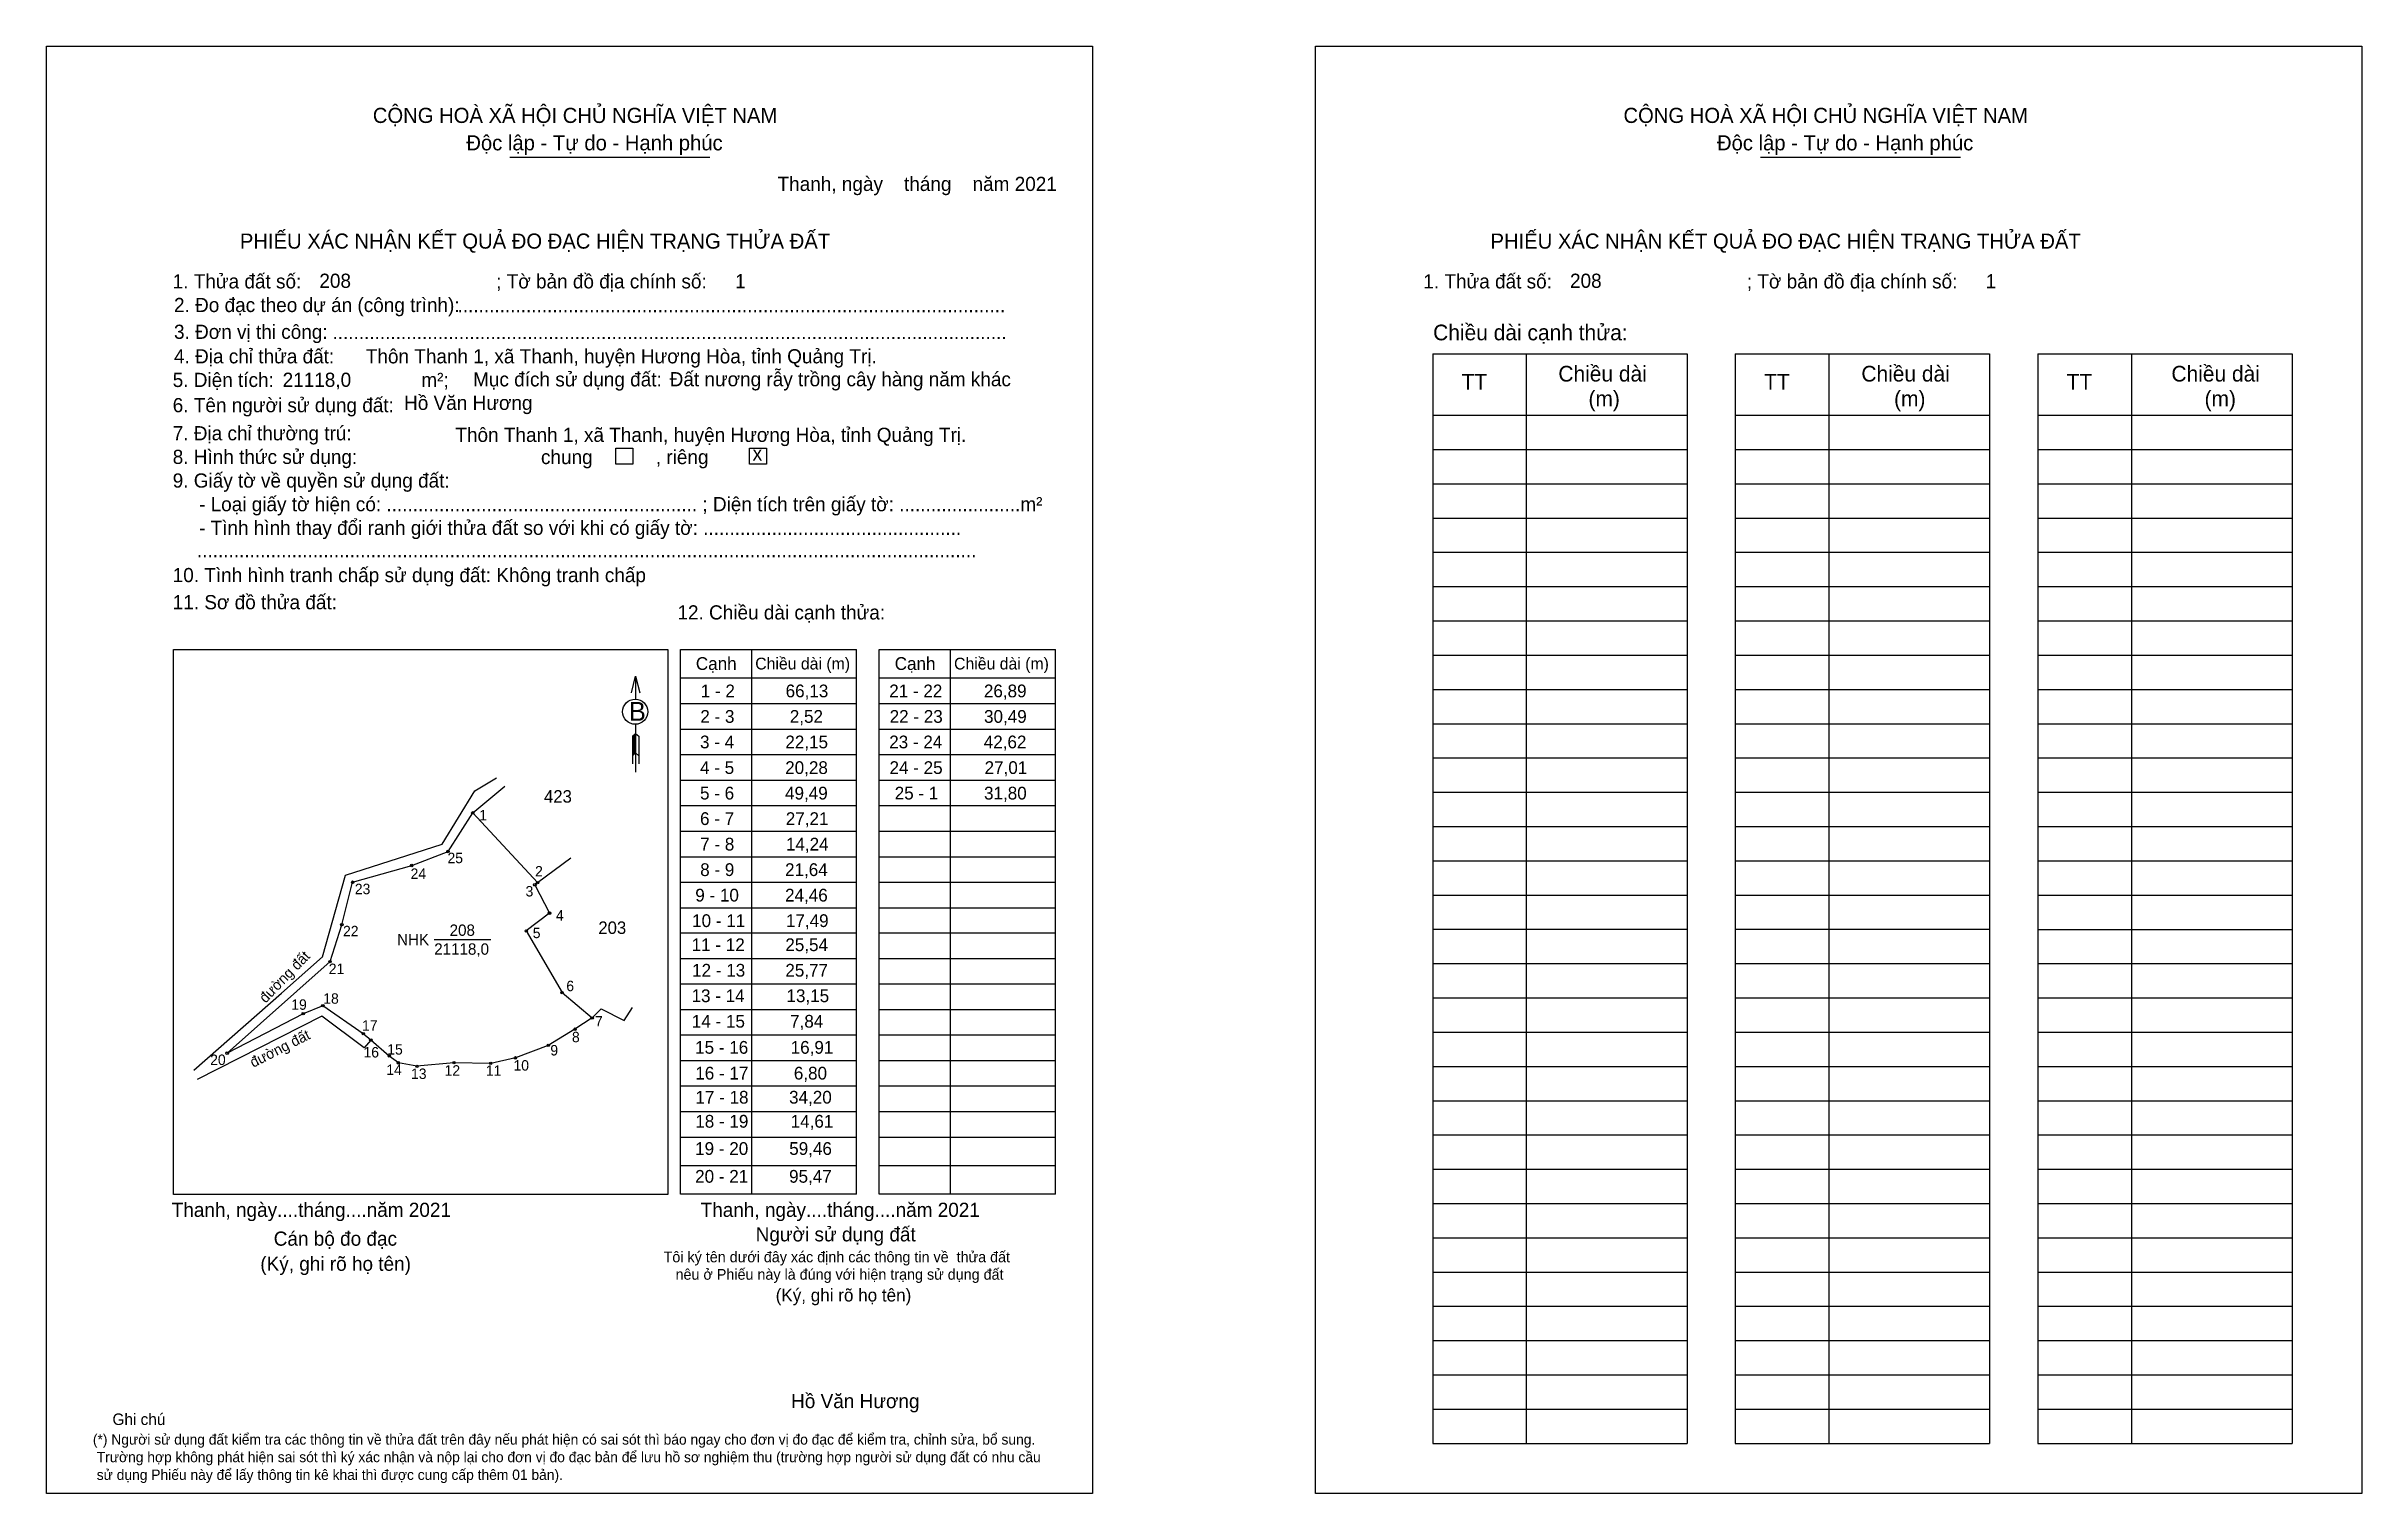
# Model space of a CAD drawing. Extents: x 545144 to 546751, y 1822552 to 1823556.
import ezdxf

# ---------------------------------------------------------------- set-up
doc = ezdxf.new("R2010")
doc.units = 0
for name, color, linetype in [('CanhThua', 7, 'Continuous'), ('kqddKhungInTrang1', 7, 'Continuous'), ('kqddKhungInTrang2', 7, 'Continuous'), ('kqddNoiDung', 7, 'Continuous'), ('kqddTemplate', 7, 'Continuous'), ('Level 1', 7, 'Continuous'), ('MocDinhThua', 7, 'Continuous'), ('NhanDiaChinhThua', 7, 'Continuous'), ('NhanTuCan', 7, 'Continuous'), ('RauThua', 7, 'Continuous'), ('SoHieuDinhThua', 7, 'Continuous')]:
    doc.layers.add(name, color=color, linetype=linetype)

msp = doc.modelspace()

# ---------------------------------------------------------------- linework, layer by layer
at = {"layer": 'CanhThua'}
for p, q in [((545423.2, 1822997.2), (545440.3, 1823024)), ((545440.3, 1823024), (545485.4, 1822975.6)), ((545398, 1822987.5), (545423.2, 1822997.2)), ((545357, 1822975.9), (545398, 1822987.5)), ((545349.5, 1822946.4), (545357, 1822975.9)), ((545485.4, 1822975.6), (545483.4, 1822974.1)), ((545483.4, 1822974.1), (545493.6, 1822954.4)), ((545493.6, 1822954.4), (545477.5, 1822942.1)), ((545341.3, 1822920.8), (545349.5, 1822946.4)), ((545477.5, 1822942.1), (545502.3, 1822899.3)), ((545269.9, 1822857.3), (545341.3, 1822920.8)), ((545502.3, 1822899.3), (545523.2, 1822881.7)), ((545322.7, 1822884.7), (545269.9, 1822857.3)), ((545336.3, 1822890.2), (545322.7, 1822884.7)), ((545364.4, 1822870.8), (545336.3, 1822890.2)), ((545369.6, 1822866.4), (545364.4, 1822870.8)), ((545382.4, 1822855.3), (545369.6, 1822866.4)), ((545511.3, 1822873.9), (545492.8, 1822862.7)), ((545523.2, 1822881.7), (545511.3, 1822873.9)), ((545388.7, 1822850.6), (545382.4, 1822855.3)), ((545401.6, 1822848.2), (545388.7, 1822850.6)), ((545427.3, 1822850.7), (545401.6, 1822848.2)), ((545452.8, 1822850.2), (545427.3, 1822850.7)), ((545469.9, 1822854), (545452.8, 1822850.2)), ((545492.8, 1822862.7), (545469.9, 1822854))]:
    msp.add_line(p, q, dxfattribs=at)
at = {"layer": 'kqddKhungInTrang1'}
msp.add_lwpolyline([(545144.4, 1823555.9), (545870.4, 1823555.9), (545870.4, 1822551.7), (545144.4, 1822551.7)], close=True, dxfattribs=at)
at = {"layer": 'kqddKhungInTrang2'}
msp.add_lwpolyline([(546025.3, 1823555.9), (546751.4, 1823555.9), (546751.4, 1822551.7), (546025.3, 1822551.7)], close=True, dxfattribs=at)
at = {"layer": 'kqddTemplate'}
for p, q in [((545466, 1823479), (545605, 1823479)), ((546334, 1823479), (546473, 1823479)), ((546106.6, 1823342.5), (546283.1, 1823342.5)), ((546106.6, 1823342.5), (546106.6, 1822586.5)), ((546171.5, 1823342.5), (546171.5, 1822586.5)), ((546283.1, 1823342.5), (546283.1, 1822586.5)), ((546316.6, 1823342.5), (546316.6, 1822586.5)), ((546316.6, 1823342.5), (546493.1, 1823342.5)), ((546381.5, 1823342.5), (546381.5, 1822586.5)), ((546493.1, 1823342.5), (546493.1, 1822586.5)), ((546526.6, 1823342.5), (546526.6, 1822586.5)), ((546526.6, 1823342.5), (546703.1, 1823342.5)), ((546591.5, 1823342.5), (546591.5, 1822586.5)), ((546703.1, 1823342.5), (546703.1, 1822586.5)), ((546106.6, 1823300), (546283.1, 1823300)), ((546316.6, 1823300), (546493.1, 1823300)), ((546526.6, 1823300), (546703.1, 1823300)), ((546106.6, 1823276.2), (546283.1, 1823276.2)), ((546316.6, 1823276.2), (546493.1, 1823276.2)), ((546526.6, 1823276.2), (546703.1, 1823276.2)), ((546106.6, 1823252.4), (546283.1, 1823252.4)), ((546316.6, 1823252.4), (546493.1, 1823252.4)), ((546526.6, 1823252.4), (546703.1, 1823252.4)), ((546106.6, 1823228.6), (546283.1, 1823228.6)), ((546316.6, 1823228.6), (546493.1, 1823228.6)), ((546526.6, 1823228.6), (546703.1, 1823228.6)), ((546106.6, 1823204.8), (546283.1, 1823204.8)), ((546316.6, 1823204.8), (546493.1, 1823204.8)), ((546526.6, 1823204.8), (546703.1, 1823204.8)), ((546106.6, 1823181.1), (546283.1, 1823181.1)), ((546316.6, 1823181.1), (546493.1, 1823181.1)), ((546526.6, 1823181.1), (546703.1, 1823181.1)), ((546106.6, 1823157.3), (546283.1, 1823157.3)), ((546316.6, 1823157.3), (546493.1, 1823157.3)), ((546526.6, 1823157.3), (546703.1, 1823157.3)), ((545584.5, 1823137.4), (545706.8, 1823137.4)), ((545584.5, 1822759.5), (545584.5, 1823137.4)), ((545633.7, 1823137.4), (545633.7, 1822759.5)), ((545706.8, 1822759.5), (545706.8, 1823137.4)), ((545722.5, 1823137.4), (545844.8, 1823137.4)), ((545722.5, 1822759.5), (545722.5, 1823137.4)), ((545771.7, 1823137.4), (545771.7, 1822759.5)), ((545844.8, 1822759.5), (545844.8, 1823137.4)), ((546106.6, 1823133.5), (546283.1, 1823133.5)), ((546316.6, 1823133.5), (546493.1, 1823133.5)), ((546526.6, 1823133.5), (546703.1, 1823133.5)), ((545553.3, 1823118.8), (545553.3, 1823103)), ((545584.5, 1823117.6), (545706.8, 1823117.6)), ((545722.5, 1823117.6), (545844.8, 1823117.6)), ((546106.6, 1823109.7), (546283.1, 1823109.7)), ((546316.6, 1823109.7), (546493.1, 1823109.7)), ((546526.6, 1823109.7), (546703.1, 1823109.7)), ((545584.5, 1823099.9), (545706.8, 1823099.9)), ((545722.5, 1823099.9), (545844.8, 1823099.9)), ((545553.4, 1823079.1), (545551.3, 1823077.2)), ((545553.4, 1823078.2), (545551.3, 1823076.3)), ((545553.4, 1823077.3), (545551.3, 1823075.4)), ((545551.3, 1823077.2), (545551.3, 1823058.1)), ((545553.4, 1823076.4), (545551.3, 1823074.5)), ((545553.4, 1823075.5), (545551.3, 1823073.6)), ((545553.4, 1823085.5), (545553.4, 1823052.2)), ((545553.4, 1823079.1), (545555.5, 1823077.2)), ((545555.5, 1823077.2), (545555.5, 1823058.1)), ((545584.5, 1823082.2), (545706.8, 1823082.2)), ((545722.5, 1823082.2), (545844.8, 1823082.2)), ((546106.6, 1823085.9), (546283.1, 1823085.9)), ((546316.6, 1823085.9), (546493.1, 1823085.9)), ((546526.6, 1823085.9), (546703.1, 1823085.9)), ((545553.4, 1823074.6), (545551.3, 1823072.7)), ((545553.4, 1823073.7), (545551.3, 1823071.7)), ((545553.4, 1823072.8), (545551.3, 1823070.8)), ((545553.4, 1823071.9), (545551.3, 1823069.9)), ((545553.4, 1823071), (545551.3, 1823069)), ((545553.4, 1823070.1), (545551.3, 1823068.1)), ((545553.4, 1823069.2), (545551.3, 1823067.2)), ((545553.4, 1823068.3), (545551.3, 1823066.3)), ((545553.4, 1823067.4), (545551.3, 1823065.4)), ((545553.4, 1823066.5), (545551.3, 1823064.5)), ((545553.4, 1823065.6), (545551.3, 1823063.6)), ((545553.4, 1823065.6), (545555.5, 1823063.6)), ((545584.5, 1823064.5), (545706.8, 1823064.5)), ((545722.5, 1823064.5), (545844.8, 1823064.5)), ((546106.6, 1823062.2), (546283.1, 1823062.2)), ((546316.6, 1823062.2), (546493.1, 1823062.2)), ((546526.6, 1823062.2), (546703.1, 1823062.2)), ((545584.5, 1823046.8), (545706.8, 1823046.8)), ((545722.5, 1823046.8), (545844.8, 1823046.8)), ((545584.5, 1823029.1), (545706.8, 1823029.1)), ((545722.5, 1823029.1), (545844.8, 1823029.1)), ((546106.6, 1823038.4), (546283.1, 1823038.4)), ((546316.6, 1823038.4), (546493.1, 1823038.4)), ((546526.6, 1823038.4), (546703.1, 1823038.4)), ((545584.5, 1823011.4), (545706.8, 1823011.4)), ((545722.5, 1823011.4), (545844.8, 1823011.4)), ((546106.6, 1823014.6), (546283.1, 1823014.6)), ((546316.6, 1823014.6), (546493.1, 1823014.6)), ((546526.6, 1823014.6), (546703.1, 1823014.6)), ((545584.5, 1822993.6), (545706.8, 1822993.6)), ((545722.5, 1822993.6), (545844.8, 1822993.6)), ((546106.6, 1822990.8), (546283.1, 1822990.8)), ((546316.6, 1822990.8), (546493.1, 1822990.8)), ((546526.6, 1822990.8), (546703.1, 1822990.8)), ((545584.5, 1822975.9), (545706.8, 1822975.9)), ((545722.5, 1822975.9), (545844.8, 1822975.9)), ((546106.6, 1822967), (546283.1, 1822967)), ((546316.6, 1822967), (546493.1, 1822967)), ((546526.6, 1822967), (546703.1, 1822967)), ((545584.5, 1822958.2), (545706.8, 1822958.2)), ((545722.5, 1822958.2), (545844.8, 1822958.2)), ((545706.8, 1822940.5), (545584.5, 1822940.5)), ((545844.8, 1822940.5), (545722.5, 1822940.5)), ((546106.6, 1822943.3), (546283.1, 1822943.3)), ((546316.6, 1822943.3), (546493.1, 1822943.3)), ((546526.6, 1822943.2), (546703.1, 1822943.2)), ((545706.8, 1822922.8), (545584.5, 1822922.8)), ((545844.8, 1822922.8), (545722.5, 1822922.8)), ((546106.6, 1822919.5), (546283.1, 1822919.5)), ((546316.6, 1822919.5), (546493.1, 1822919.5)), ((546526.6, 1822919.5), (546703.1, 1822919.5)), ((545706.8, 1822905.1), (545584.5, 1822905.1)), ((545844.8, 1822905.1), (545722.5, 1822905.1)), ((545706.8, 1822887.4), (545584.5, 1822887.4)), ((545844.8, 1822887.4), (545722.5, 1822887.4)), ((546106.6, 1822895.7), (546283.1, 1822895.7)), ((546316.6, 1822895.7), (546493.1, 1822895.7)), ((546526.6, 1822895.7), (546703.1, 1822895.7)), ((545706.8, 1822869.7), (545584.5, 1822869.7)), ((545844.8, 1822869.7), (545722.5, 1822869.7)), ((546106.6, 1822871.9), (546283.1, 1822871.9)), ((546316.6, 1822871.9), (546493.1, 1822871.9)), ((546526.6, 1822871.9), (546703.1, 1822871.9)), ((545706.8, 1822852), (545584.5, 1822852)), ((545844.8, 1822852), (545722.5, 1822852)), ((545706.8, 1822834.3), (545584.5, 1822834.3)), ((545844.8, 1822834.3), (545722.5, 1822834.3)), ((546106.6, 1822848.1), (546283.1, 1822848.1)), ((546316.6, 1822848.1), (546493.1, 1822848.1)), ((546526.6, 1822848.1), (546703.1, 1822848.1)), ((546106.6, 1822824.3), (546283.1, 1822824.3)), ((546316.6, 1822824.3), (546493.1, 1822824.3)), ((546526.6, 1822824.3), (546703.1, 1822824.3)), ((545706.8, 1822816.6), (545584.5, 1822816.6)), ((545844.8, 1822816.6), (545722.5, 1822816.6)), ((545706.8, 1822798.8), (545584.5, 1822798.8)), ((545844.8, 1822798.8), (545722.5, 1822798.8)), ((546106.6, 1822800.6), (546283.1, 1822800.6)), ((546316.6, 1822800.6), (546493.1, 1822800.6)), ((546526.6, 1822800.6), (546703.1, 1822800.6)), ((545706.8, 1822779.2), (545584.5, 1822779.2)), ((545844.8, 1822779.2), (545722.5, 1822779.2)), ((546106.6, 1822776.8), (546283.1, 1822776.8)), ((546316.6, 1822776.8), (546493.1, 1822776.8)), ((546526.6, 1822776.8), (546703.1, 1822776.8)), ((545706.8, 1822759.5), (545584.5, 1822759.5)), ((545844.8, 1822759.5), (545722.5, 1822759.5)), ((546106.6, 1822753), (546283.1, 1822753)), ((546316.6, 1822753), (546493.1, 1822753)), ((546526.6, 1822753), (546703.1, 1822753)), ((546106.6, 1822729.2), (546283.1, 1822729.2)), ((546316.6, 1822729.2), (546493.1, 1822729.2)), ((546526.6, 1822729.2), (546703.1, 1822729.2)), ((546106.6, 1822705.4), (546283.1, 1822705.4)), ((546316.6, 1822705.4), (546493.1, 1822705.4)), ((546526.6, 1822705.4), (546703.1, 1822705.4)), ((546106.6, 1822681.7), (546283.1, 1822681.7)), ((546316.6, 1822681.7), (546493.1, 1822681.7)), ((546526.6, 1822681.7), (546703.1, 1822681.7)), ((546106.6, 1822657.9), (546283.1, 1822657.9)), ((546316.6, 1822657.9), (546493.1, 1822657.9)), ((546526.6, 1822657.9), (546703.1, 1822657.9)), ((546106.6, 1822634.1), (546283.1, 1822634.1)), ((546316.6, 1822634.1), (546493.1, 1822634.1)), ((546526.6, 1822634.1), (546703.1, 1822634.1)), ((546106.6, 1822610.3), (546283.1, 1822610.3)), ((546316.6, 1822610.3), (546493.1, 1822610.3)), ((546526.6, 1822610.3), (546703.1, 1822610.3)), ((546106.6, 1822586.5), (546283.1, 1822586.5)), ((546316.6, 1822586.5), (546493.1, 1822586.5)), ((546526.6, 1822586.5), (546703.1, 1822586.5))]:
    msp.add_line(p, q, dxfattribs=at)
for points in [[(545539.6, 1823277), (545551.4, 1823277), (545551.4, 1823266), (545539.6, 1823266)], [(545632.5, 1823277), (545644.3, 1823277), (545644.3, 1823266), (545632.5, 1823266)], [(545232.7, 1823137.4), (545575.8, 1823137.4), (545575.8, 1822759.2), (545232.7, 1822759.2)]]:
    msp.add_lwpolyline(points, close=True, dxfattribs=at)
msp.add_lwpolyline([(545550.5, 1823107.3), (545553.3, 1823118.8), (545556.2, 1823107.3)], dxfattribs=at)
msp.add_circle((545553.1, 1823094.2), 8.72, dxfattribs=at)
at = {"layer": 'Level 1'}
for points in [[(545246.8, 1822845.4), (545307.6, 1822898.9), (545336.1, 1822924.2), (545352, 1822980.8), (545419.2, 1823002.2), (545441.8, 1823039.4), (545456.8, 1823048.4)], [(545369.6, 1822866.4), (545364.9, 1822860.9), (545335.5, 1822883), (545249, 1822839.1)]]:
    msp.add_lwpolyline(points, dxfattribs=at)
at = {"layer": 'MocDinhThua'}
for centre in [(545440.3, 1823024), (545423.2, 1822997.2), (545398, 1822987.5), (545357, 1822975.9), (545483.4, 1822974.1), (545485.4, 1822975.6), (545349.5, 1822946.4), (545493.6, 1822954.4), (545477.5, 1822942.1), (545341.3, 1822920.8), (545502.3, 1822899.3), (545322.7, 1822884.7), (545336.3, 1822890.2), (545523.2, 1822881.7), (545364.4, 1822870.8), (545369.6, 1822866.4), (545511.3, 1822873.9), (545269.9, 1822857.3), (545382.4, 1822855.3), (545388.7, 1822850.6), (545427.3, 1822850.7), (545452.8, 1822850.2), (545469.9, 1822854), (545492.8, 1822862.7), (545401.6, 1822848.2)]:
    msp.add_circle(centre, 0.868, dxfattribs=at)
at = {"layer": 'NhanDiaChinhThua'}
msp.add_line((545413.6, 1822936.1), (545452.8, 1822936.1), dxfattribs=at)
at = {"layer": 'RauThua'}
for p, q in [((545440.3, 1823024), (545462.5, 1823042.6)), ((545485.4, 1822975.6), (545508.5, 1822992.9)), ((545523.2, 1822881.7), (545529.5, 1822888)), ((545529.5, 1822888), (545545.5, 1822880)), ((545545.5, 1822880), (545551.2, 1822888.9))]:
    msp.add_line(p, q, dxfattribs=at)

# ---------------------------------------------------------------- texts
at = {"layer": 'kqddNoiDung'}
for s, height, p in [('Thanh, ngày    tháng    năm 2021  ', 9.839, (545651.9, 1823455.5)), ('208', 9.84, (545333.9, 1823388.3)), ('1', 9.84, (545622.4, 1823388)), ('208', 9.84, (546201.9, 1823388.3)), ('1', 9.84, (546490.4, 1823388)), ('........................................................................................................', 9.8386, (545429.8, 1823371.4)), ('................................................................................................................................', 9.8386, (545343, 1823352.7)), ('Đất nương rẫy trồng cây hàng năm khác', 9.839, (545577, 1823320)), ('21118,0', 9.84, (545308.4, 1823319.6)), ('Hồ Văn Hương', 9.839, (545392.7, 1823303.6)), ('Thôn Thanh 1, xã Thanh, huyện Hương Hòa, tỉnh Quảng Trị.', 9.839, (545428.3, 1823281.4)), ('x', 9.84, (545634.6, 1823268.5)), ('1 - 2', 8.85, (545598.6, 1823104.2)), ('66,13', 8.85, (545657.5, 1823104.2)), ('21 - 22', 8.85, (545729.4, 1823104.2)), ('26,89', 8.85, (545795.1, 1823104.2)), ('2 - 3', 8.85, (545598.3, 1823086.5)), ('2,52', 8.85, (545660.4, 1823086.5)), ('22 - 23', 8.85, (545729.7, 1823086.5)), ('30,49', 8.85, (545795.2, 1823086.5)), ('3 - 4', 8.85, (545598.1, 1823068.8)), ('22,15', 8.85, (545657.3, 1823068.8)), ('23 - 24', 8.85, (545729.4, 1823068.8)), ('42,62', 8.85, (545795, 1823068.8)), ('4 - 5', 8.85, (545598.1, 1823051)), ('20,28', 8.85, (545657.2, 1823051)), ('24 - 25', 8.85, (545729.6, 1823051)), ('27,01', 8.85, (545795.6, 1823051)), ('5 - 6', 8.85, (545598.1, 1823033.3)), ('49,49', 8.85, (545657.1, 1823033.3)), ('25 - 1', 8.85, (545733.2, 1823033.3)), ('31,80', 8.85, (545795.2, 1823033.3)), ('6 - 7', 8.85, (545598.1, 1823015.6)), ('27,21', 8.85, (545657.6, 1823015.6)), ('7 - 8', 8.85, (545598.2, 1822997.9)), ('14,24', 8.85, (545657.7, 1822997.9)), ('8 - 9', 8.85, (545598.2, 1822980.2)), ('21,64', 8.85, (545657.1, 1822980.2)), ('9 - 10', 8.85, (545594.8, 1822962.5)), ('24,46', 8.85, (545657.1, 1822962.5)), ('10 - 11', 8.85, (545592.6, 1822944.8)), ('17,49', 8.85, (545657.7, 1822944.8)), ('11 - 12', 8.85, (545592.3, 1822928.1)), ('25,54', 8.85, (545657.3, 1822928.1)), ('12 - 13', 8.85, (545592.6, 1822910.4)), ('25,77', 8.85, (545657.3, 1822910.4)), ('13 - 14', 8.85, (545592.2, 1822892.7)), ('13,15', 8.85, (545658.1, 1822892.7)), ('14 - 15', 8.85, (545592.4, 1822875)), ('7,84', 8.85, (545660.6, 1822875)), ('15 - 16', 8.85, (545594.7, 1822856.9)), ('16,91', 8.85, (545661, 1822856.9)), ('16 - 17', 8.85, (545594.8, 1822839)), ('6,80', 8.85, (545663.2, 1822839)), ('17 - 18', 8.85, (545594.9, 1822822.3)), ('34,20', 8.85, (545659.9, 1822822.3)), ('18 - 19', 8.85, (545594.8, 1822805.6)), ('14,61', 8.85, (545661, 1822805.6)), ('19 - 20', 8.85, (545594.7, 1822786.7)), ('59,46', 8.85, (545660, 1822786.7)), ('20 - 21', 8.85, (545594.7, 1822767.4)), ('95,47', 8.85, (545659.9, 1822767.4)), ('Thanh, ngày....tháng....năm 2021', 9.839, (545231.4, 1822743.7)), ('Thanh, ngày....tháng....năm 2021', 9.839, (545598.5, 1822743.7)), ('Hồ Văn Hương', 9.839, (545661.3, 1822611))]:
    msp.add_text(s, height=height, dxfattribs=at).set_placement(p)
at = {"layer": 'kqddTemplate'}
for s, height, p in [('CỘNG HOÀ XÃ HỘI CHỦ NGHĨA VIỆT NAM', 10.495, (545371, 1823502.7)), ('CỘNG HOÀ XÃ HỘI CHỦ NGHĨA VIỆT NAM', 10.495, (546239, 1823502.7)), ('Độc lập - Tự do - Hạnh phúc', 10.495, (545435.9, 1823483.7)), ('Độc lập - Tự do - Hạnh phúc', 10.495, (546303.9, 1823483.7)), ('PHIẾU XÁC NHẬN KẾT QUẢ ĐO ĐẠC HIỆN TRẠNG THỬA ĐẤT', 10.495, (545278.7, 1823415.5)), ('PHIẾU XÁC NHẬN KẾT QUẢ ĐO ĐẠC HIỆN TRẠNG THỬA ĐẤT', 10.495, (546146.7, 1823415.5)), ('1. Thửa đất số:                                     ; Tờ bản đồ địa chính số:', 9.839, (545232.1, 1823387.9)), ('1. Thửa đất số:                                     ; Tờ bản đồ địa chính số:', 9.839, (546100.1, 1823387.9)), ('2. Đo đạc theo dự án (công trình): ', 9.839, (545233, 1823371.5)), ('3. Đơn vị thi công: ', 9.839, (545233, 1823352.9)), ('Chiều dài cạnh thửa:', 10.872, (546106.9, 1823351.9)), ('4. Địa chỉ thửa đất:      Thôn Thanh 1, xã Thanh, huyện Hương Hòa, tỉnh Quảng Trị.', 9.839, (545233, 1823335.9)), ('Chiều dài', 10.87, (546193.8, 1823323.3)), ('Chiều dài', 10.87, (546404.1, 1823323.3)), ('Chiều dài', 10.87, (546619.3, 1823323.3)), ('5. Diện tích:                            m²; ', 9.839, (545232.1, 1823319.5)), ('Mục đích sử dụng đất:', 9.839, (545440.6, 1823319.9)), ('TT', 10.87, (546126.6, 1823317.7)), ('(m)', 10.87, (546214.7, 1823306)), ('TT', 10.87, (546336.6, 1823317.7)), ('(m)', 10.87, (546426.8, 1823306)), ('TT', 10.87, (546546.6, 1823317.7)), ('(m)', 10.87, (546642.3, 1823306)), ('6. Tên người sử dụng đất:', 9.839, (545232.1, 1823302)), ('7. Địa chỉ thường trú:', 9.839, (545232.1, 1823282.5)), ('8. Hình thức sử dụng:', 9.839, (545232.1, 1823266.1)), ('chung            , riêng', 9.839, (545487.7, 1823266)), ('9. Giấy tờ về quyền sử dụng đất:', 9.839, (545232.1, 1823249.7)), ('     - Loại giấy tờ hiện có: ........................................................... ; Diện tích trên giấy tờ: .......................m²', 9.8386, (545232.1, 1823233.3)), ('     - Tình hình thay đổi ranh giới thửa đất so với khi có giấy tờ: .................................................', 9.8386, (545232.1, 1823216.9)), ('10. Tình hình tranh chấp sử dụng đất: Không tranh chấp', 9.839, (545232.1, 1823184.1)), ('....................................................................................................................................................', 9.8386, (545248.9, 1823201.3)), ('11. Sơ đồ thửa đất:', 9.839, (545232.1, 1823165.3)), ('12. Chiều dài cạnh thửa:', 9.839, (545582.4, 1823158.2)), ('Cạnh', 8.85, (545595.2, 1823123.2)), ('Chiều dài (m)', 8.199, (545636.4, 1823123.5)), ('Cạnh', 8.85, (545733.2, 1823123.2)), ('Chiều dài (m)', 8.199, (545774.4, 1823123.5)), ('B', 13.1, (545548.8, 1823087.9)), ('Người sử dụng đất', 9.839, (545636.7, 1822726.7)), ('Cán bộ đo đạc', 9.839, (545302.2, 1822723.7)), ('(Ký, ghi rõ họ tên)', 9.839, (545292.9, 1822706.3)), ('Tôi ký tên dưới đây xác định các thông tin về  thửa đất ', 7.438, (545572.8, 1822712.2)), ('nêu ở Phiếu này là đúng với hiện trạng sử dụng đất', 7.438, (545581.1, 1822700.1)), ('(Ký, ghi rõ họ tên)', 8.855, (545650.6, 1822685)), ('(*) Người sử dụng đất kiểm tra các thông tin về thửa đất trên đây nếu phát hiện có sai sót thì báo ngay cho đơn vị đo đạc để kiểm tra, chỉnh sửa, bổ sung.', 7.1724, (545176.7, 1822585.7)), ('Ghi chú', 7.97, (545190.3, 1822599.3)), (' Trường hợp không phát hiện sai sót thì ký xác nhận và nộp lại cho đơn vị đo đạc bản để lưu hồ sơ nghiệm thu (trường hợp người sử dụng đất có nhu cầu', 7.1724, (545176.7, 1822573.5)), (' sử dụng Phiếu này để lấy thông tin kê khai thì được cung cấp thêm 01 bản).', 7.172, (545176.7, 1822561.2))]:
    msp.add_text(s, height=height, dxfattribs=at).set_placement(p)
at = {"layer": 'NhanDiaChinhThua'}
for s, p in [('208', (545424.3, 1822938.7)), ('NHK', (545387.8, 1822932.2)), ('21118,0', (545413.6, 1822925.6))]:
    msp.add_text(s, height=7.87, dxfattribs=at).set_placement(p)
at = {"layer": 'NhanTuCan'}
for s, p in [('423', (545489.8, 1823031.1)), ('203', (545527.5, 1822940))]:
    msp.add_text(s, height=8.68, dxfattribs=at).set_placement(p)
at = {"layer": 'SoHieuDinhThua'}
for s, p in [('1', (545444.8, 1823018.8)), ('25', (545422.8, 1822989.1)), ('24', (545397.2, 1822978.2)), ('2', (545483.6, 1822979.9)), ('23', (545358.5, 1822967.6)), ('3', (545477, 1822966)), ('4', (545498.1, 1822949.3)), ('22', (545350.3, 1822938.4)), ('5', (545482, 1822937.1)), ('21', (545340.4, 1822912.2)), ('18', (545336.6, 1822891.6)), ('6', (545505.3, 1822900.3)), ('19', (545314.4, 1822887.4)), ('7', (545525.2, 1822875.8)), ('17', (545363.5, 1822872.9)), ('8', (545509.2, 1822864.9)), ('20', (545258.1, 1822849.1)), ('16', (545364.5, 1822854.3)), ('15', (545381, 1822856.3)), ('10', (545468.6, 1822845.2)), ('9', (545494.2, 1822855.7)), ('14', (545380.4, 1822842.2)), ('13', (545397.5, 1822839.4)), ('12', (545420.8, 1822841.7)), ('11', (545449.4, 1822841.6))]:
    msp.add_text(s, height=7.24, dxfattribs=at).set_placement(p)
for rotation, p in [(45.7883, (545296.5, 1822891.6)), (26.9974, (545288, 1822847.1))]:
    msp.add_text('đường đất', height=7.24, rotation=rotation, dxfattribs=at).set_placement(p)

doc.saveas('drawing.dxf')
